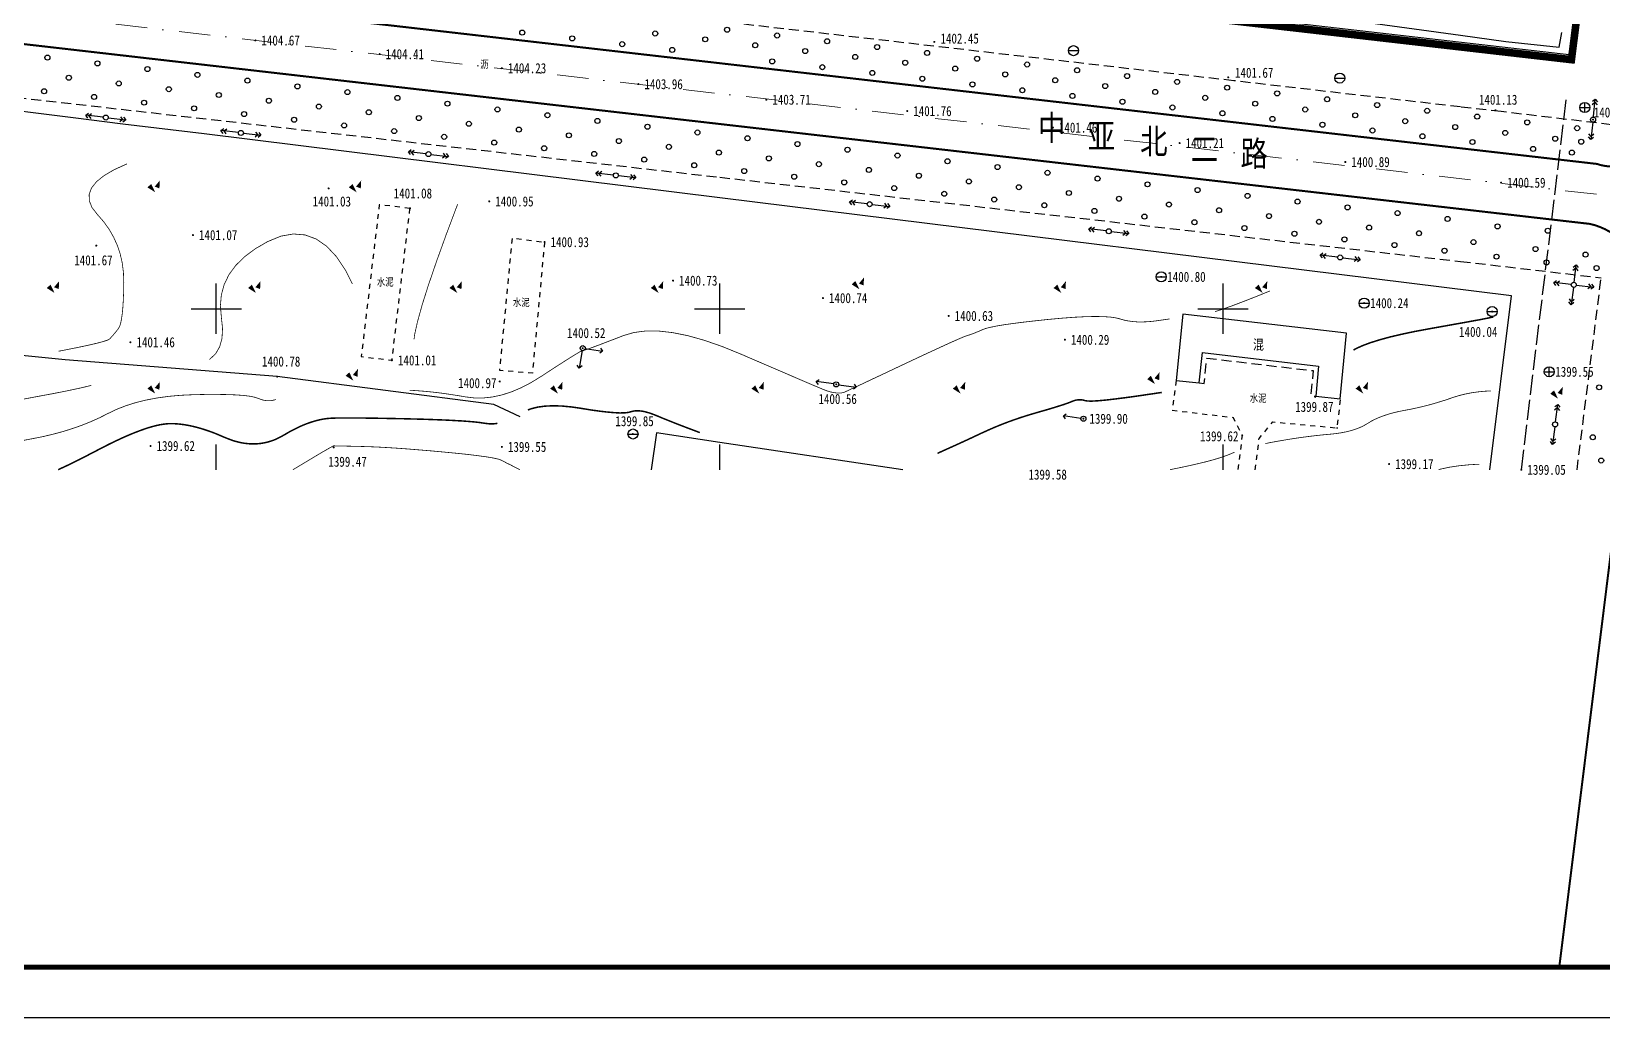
# Model space of a CAD drawing. Extents: x 496261 to 1768172, y 3738341 to 4579341.
# Drawn here: x 496863.3 to 497175.4, y 4378959.2 to 4379155.1 of the extents above; entities that cross this region are included whole.
import ezdxf
from ezdxf.enums import TextEntityAlignment as Align

# ---------------------------------------------------------------- set-up
doc = ezdxf.new("R2010")
doc.units = 0
doc.header["$MEASUREMENT"] = 0
for name, pattern in [('ACAD_ISO05W100', [34, 24, -3, 0.5, -3, 0.5, -3]), ('DASHDOT2', [0.5, 0.25, -0.125, 0, -0.125]), ('DIVIDE', [1.25, 0.5, -0.25, 0, -0.25, 0, -0.25]), ('X1', [5, 4, -1]), ('X5', [3, 2, -1]), ('X6', [2, 1, -1])]:
    doc.linetypes.add(name, pattern=pattern)
doc.layers.get('0').update_dxf_attribs({"color": 8, "linetype": 'CONTINUOUS'})
for name, color, linetype in [('DGX', 8, 'CONTINUOUS'), ('DLSS', 8, 'CONTINUOUS'), ('DMTZ', 8, 'CONTINUOUS'), ('GCD', 8, 'CONTINUOUS'), ('GXYZ', 8, 'CONTINUOUS'), ('JMD', 8, 'CONTINUOUS'), ('PUB_TEXT', 7, 'CONTINUOUS'), ('PUB_TITLE', 7, 'CONTINUOUS'), ('TK', 8, 'CONTINUOUS'), ('ZBTZ', 8, 'CONTINUOUS'), ('用地红线', 1, 'DIVIDE'), ('车行道', 5, 'CONTINUOUS')]:
    doc.layers.add(name, color=color, linetype=linetype)
doc.layers.add('道路红线', color=1, linetype='CONTINUOUS', lineweight=0)
doc.styles.add('HZ', font='', dxfattribs={"width": 0.8})
doc.styles.get('HZ').set_extended_font_data('SimSun')
doc.linetypes.add('10411', pattern='A,2,[150,AAA.SHX,S=1,R=0,X=0,Y=1],2,[151,AAA.SHX,S=1,R=0,X=0,Y=3],1e-11', length=4)
doc.linetypes.add('444', pattern='A,4.5,[145,AAA.SHX,S=1,R=0,X=0,Y=1],4.5,-0.5,[146,AAA.SHX,S=1,R=0,X=0,Y=0],-0.5', length=10)

# ---------------------------------------------------------------- blocks, each defined once
blk = doc.blocks.new('gc170')
at = {"linetype": 'Continuous'}
blk.add_circle((0, 0), 0.5, dxfattribs=at)
blk = doc.blocks.new('gc013a')
at = {"linetype": 'Continuous'}
blk.add_line((0.5, 0), (4, 0), dxfattribs=at)
at = {"linetype": 'Continuous', "flags": 128}
for points in [[(2.88, 0.5), (3.38, 0), (2.88, -0.5)], [(3.5, 0.5), (4, 0), (3.5, -0.5)]]:
    blk.add_lwpolyline(points, dxfattribs=at)
blk = doc.blocks.new('gc013b')
at = {"linetype": 'Continuous'}
blk.add_line((0.5, 0), (4, 0), dxfattribs=at)
at = {"linetype": 'Continuous', "flags": 128}
blk.add_lwpolyline([(3.5, 0.5), (4, 0), (3.5, -0.5)], dxfattribs=at)
blk = doc.blocks.new('GC042')
blk.add_line((-1, 0), (1, 0))
blk.add_circle((0, 0), 1)
blk = doc.blocks.new('GC200')
at = {"linetype": 'Continuous', "const_width": 0.2, "flags": 128}
blk.add_lwpolyline([(-0.1, 0, 1), (0.1, 0, 1)], format="xyb", close=True, dxfattribs=at)
blk = doc.blocks.new('gc090')
for points in [[(-1.02, 0.41, 1, 0, 0), (0.15, -0.9, 0, 0, 0)], [(1.07, 1.45, 0, 1, 0), (0.52, 0.05, 1, 1, 0)]]:
    blk.add_lwpolyline(points, format="xyseb")
blk = doc.blocks.new('gc043')
for p, q in [((-1, 0), (1, 0)), ((0, -1), (0, 1))]:
    blk.add_line(p, q)
blk.add_circle((0, 0), 1)

msp = doc.modelspace()

# ---------------------------------------------------------------- linework, layer by layer
at = {"layer": 'DGX', "color": 8, "linetype": 'Continuous'}
for points, const_width in [([(496733.36, 4379141.7, 0.000002), (496728.88, 4379138.16, 0.000366)], 0.15), ([(496955.85, 4379077.24, -0.014054), (496955.3, 4379077.16, -0.024984), (496954.99, 4379077.14, -0.002796), (496954.24, 4379077.14, -0.022713), (496954.14, 4379077.15, -0.006064), (496953.75, 4379077.19, -0.005398), (496953.32, 4379077.25, -0.005234), (496952.75, 4379077.33, 0.007824), (496952.37, 4379077.39, 0.005033), (496951.83, 4379077.45, 0.004092), (496951.17, 4379077.52, 0.002292), (496950.37, 4379077.59, 0.00279), (496949.72, 4379077.64, 0.001717), (496948.79, 4379077.71, 0.00202), (496948.01, 4379077.75, 0.00133), (496946.96, 4379077.81, 0.001528), (496946.05, 4379077.86, 0.001059), (496944.88, 4379077.91, 0.001195), (496943.84, 4379077.95, 0.000862), (496942.48, 4379078, 0.001068), (496941.38, 4379078.04, 0.000607), (496939.89, 4379078.08, 0.000729), (496938.66, 4379078.11, 0.000332), (496937.12, 4379078.15, 0.000425), (496935.92, 4379078.17, 0.000334), (496934.57, 4379078.2, 0.00039), (496933.41, 4379078.22, 0.000516), (496932.33, 4379078.24, 0.000466), (496931.13, 4379078.26, 0.000636), (496930.15, 4379078.27, 0.000567), (496929.06, 4379078.29, 0.000801), (496928.2, 4379078.29, 0.000704), (496927.22, 4379078.3, 0.001041), (496926.47, 4379078.3, 0.000896), (496925.6, 4379078.3, 0.001406), (496925.21, 4379078.3, 0.000546), (496924.2, 4379078.29, 0.002628), (496923.72, 4379078.28, 0.001865), (496923.03, 4379078.26, 0.011325), (496922.57, 4379078.23, 0.008323), (496921.95, 4379078.18, 0.012584), (496921.45, 4379078.11, 0.010223), (496920.83, 4379078, 0.008897), (496920.24, 4379077.87, 0.009321), (496919.68, 4379077.72, 0.008038), (496919.07, 4379077.54, 0.008444), (496918.49, 4379077.35, 0.007241), (496917.86, 4379077.12, 0.007619), (496917.27, 4379076.88, 0.006515), (496916.62, 4379076.6, 0.006861), (496916.01, 4379076.31, 0.005864), (496915.33, 4379075.97, 0.006509), (496914.72, 4379075.65, 0.008467), (496914.16, 4379075.33, -0.006012), (496913.39, 4379074.88, -0.006691), (496912.7, 4379074.51, -0.006978), (496912.02, 4379074.17, -0.02367), (496911.48, 4379073.93, -0.015707), (496910.63, 4379073.64, -0.016533), (496909.92, 4379073.45, -0.016403), (496909.2, 4379073.3, -0.016437), (496908.47, 4379073.2, -0.016547), (496907.75, 4379073.15, -0.015783), (496906.99, 4379073.15, -0.016116), (496906.26, 4379073.2, -0.014694), (496905.48, 4379073.29, -0.015198), (496904.74, 4379073.43, -0.013347), (496903.8, 4379073.66, -0.020319), (496903.19, 4379073.85, -0.005551), (496902.41, 4379074.14, -0.005357), (496901.61, 4379074.46, -0.004899), (496900.69, 4379074.85, 0.006944), (496900.05, 4379075.12, 0.005663), (496899.34, 4379075.4, 0.004979), (496898.54, 4379075.69, 0.005844), (496897.83, 4379075.93, 0.005539), (496897.08, 4379076.17, 0.006516), (496896.41, 4379076.36, 0.006174), (496895.69, 4379076.55, 0.007271), (496895.04, 4379076.7, 0.00689), (496894.35, 4379076.84, 0.008106), (496893.72, 4379076.95, 0.00769), (496893.06, 4379077.04, 0.009015), (496892.51, 4379077.1, 0.007491), (496891.84, 4379077.15, 0.011056), (496891.26, 4379077.17, 0.010574), (496890.67, 4379077.17, 0.015396), (496890.09, 4379077.13, 0.013763), (496889.44, 4379077.05, 0.011902), (496888.75, 4379076.94, 0.011627), (496888.04, 4379076.78, 0.007794), (496887.2, 4379076.56, 0.008883), (496886.47, 4379076.35, 0.006158), (496885.55, 4379076.04, 0.006944), (496884.74, 4379075.75, 0.004969), (496883.73, 4379075.36, 0.005546), (496882.83, 4379074.99, 0.004083), (496881.73, 4379074.52, 0.004514), (496880.75, 4379074.07, 0.003407), (496879.34, 4379073.4, 0.005673), (496878.5, 4379072.99, 0.000947), (496877.42, 4379072.43, 0.000764), (496876.08, 4379071.74, 0.001068), (496874.69, 4379071.02, -0.001475), (496873.68, 4379070.49, -0.00304), (496872.8, 4379070.04, -0.002005), (496871.46, 4379069.38, -0.002717), (496870.51, 4379068.92, -0.002432), (496869.44, 4379068.42, -0.003406), (496868.59, 4379068.03, -0.000021), (496868.58, 4379068.02, -0.000021)], 0.3)]:
    msp.add_lwpolyline(points, format="xyb", dxfattribs=dict(at, const_width=const_width))
for points, const_width in [([(496868.68, 4379091.56), (496869.56, 4379091.73), (496872.23, 4379092.26), (496874.46, 4379092.73), (496876.23, 4379093.14), (496877.55, 4379093.49), (496878.41, 4379093.78), (496878.82, 4379094), (496879.01, 4379094.21), (496879.2, 4379094.43), (496879.41, 4379094.66), (496879.62, 4379094.91), (496879.84, 4379095.17), (496880.07, 4379095.44), (496880.3, 4379095.74), (496880.55, 4379096.04), (496880.78, 4379096.46), (496880.99, 4379097.09), (496881.16, 4379097.92), (496881.31, 4379098.96), (496881.43, 4379100.22), (496881.52, 4379101.68), (496881.59, 4379103.35), (496881.62, 4379105.22), (496881.55, 4379107.17), (496881.32, 4379109.04), (496880.92, 4379110.83), (496880.35, 4379112.56), (496879.61, 4379114.2), (496878.71, 4379115.78), (496877.64, 4379117.28), (496876.4, 4379118.7), (496875.33, 4379120.07), (496874.77, 4379121.42), (496874.74, 4379122.72), (496875.21, 4379124), (496876.2, 4379125.25), (496877.71, 4379126.46), (496879.73, 4379127.64), (496882.26, 4379128.79)], 0.15), ([(496939.28, 4379093.92), (496939.39, 4379094.84), (496939.96, 4379097.4), (496940.86, 4379100.67), (496942.11, 4379104.63), (496943.71, 4379109.31), (496945.65, 4379114.69), (496947.94, 4379120.78)], 0.15), ([(496898.63, 4379089.94), (496898.72, 4379089.99), (496899.86, 4379091.06), (496900.66, 4379092.43), (496901.12, 4379094.08), (496901.24, 4379096.03), (496901.01, 4379098.26), (496900.81, 4379100.58), (496901, 4379102.77), (496901.57, 4379104.84), (496902.52, 4379106.79), (496903.86, 4379108.61), (496905.58, 4379110.31), (496907.69, 4379111.89), (496910.19, 4379113.34), (496912.81, 4379114.42), (496915.29, 4379114.86), (496917.64, 4379114.67), (496919.86, 4379113.85), (496921.94, 4379112.4), (496923.89, 4379110.32), (496925.7, 4379107.6), (496927.04, 4379104.92)], 0.15), ([(497098.41, 4379099.43), (497099.75, 4379099.86), (497101.72, 4379100.56), (497103.97, 4379101.41), (497106.5, 4379102.4), (497109.31, 4379103.54)], 0.15), ([(497125.9, 4379091.79), (497126.5, 4379092.13), (497127.8, 4379092.71), (497129.34, 4379093.28), (497131.14, 4379093.84), (497133.19, 4379094.4), (497135.49, 4379094.94), (497138.04, 4379095.48), (497140.84, 4379096), (497143.58, 4379096.49), (497145.97, 4379096.92), (497148.01, 4379097.28), (497149.69, 4379097.59), (497151.02, 4379097.83), (497151.99, 4379098.02), (497152.61, 4379098.14), (497152.88, 4379098.2), (497152.96, 4379098.23), (497153.06, 4379098.25), (497153.15, 4379098.27), (497153.25, 4379098.28), (497153.35, 4379098.29), (497153.46, 4379098.3), (497153.57, 4379098.3), (497153.68, 4379098.3)], 0.3), ([(497043.26, 4379071.27), (497043.55, 4379071.4), (497045.07, 4379072.09), (497046.56, 4379072.76), (497047.99, 4379073.41), (497049.38, 4379074.05), (497050.72, 4379074.68), (497052.02, 4379075.29), (497053.3, 4379075.87), (497054.6, 4379076.44), (497055.92, 4379076.98), (497057.27, 4379077.5), (497058.63, 4379077.99), (497060.02, 4379078.46), (497061.42, 4379078.9), (497062.84, 4379079.32), (497064.21, 4379079.71), (497065.44, 4379080.07), (497066.53, 4379080.4), (497067.49, 4379080.7), (497068.31, 4379080.96), (497068.99, 4379081.2), (497069.54, 4379081.4), (497069.95, 4379081.57), (497070.29, 4379081.7), (497070.63, 4379081.81), (497070.96, 4379081.88), (497071.3, 4379081.91), (497071.64, 4379081.92), (497071.97, 4379081.89), (497072.31, 4379081.83), (497072.64, 4379081.73), (497073.15, 4379081.66), (497073.99, 4379081.65), (497075.19, 4379081.72), (497076.72, 4379081.86), (497078.6, 4379082.08), (497080.82, 4379082.36), (497083.38, 4379082.72), (497086.29, 4379083.15), (497087.82, 4379083.37)], 0.3), ([(497108.38, 4379073.2), (497109.06, 4379073.35), (497110.49, 4379073.62), (497111.95, 4379073.87), (497113.38, 4379074.11), (497114.77, 4379074.32), (497116.13, 4379074.51), (497117.45, 4379074.68), (497118.74, 4379074.83), (497119.99, 4379074.96), (497121.21, 4379075.07), (497122.38, 4379075.19), (497123.48, 4379075.36), (497124.52, 4379075.56), (497125.49, 4379075.81), (497126.4, 4379076.1), (497127.24, 4379076.43), (497128.02, 4379076.81), (497128.73, 4379077.23), (497129.44, 4379077.66), (497130.21, 4379078.05), (497131.04, 4379078.42), (497131.93, 4379078.76), (497132.89, 4379079.07), (497133.9, 4379079.35), (497134.97, 4379079.6), (497136.1, 4379079.82), (497137.27, 4379080.04), (497138.43, 4379080.29), (497139.6, 4379080.56), (497140.78, 4379080.86), (497141.95, 4379081.18), (497143.14, 4379081.54), (497144.32, 4379081.91), (497145.51, 4379082.32), (497146.72, 4379082.71), (497147.98, 4379083.03), (497149.3, 4379083.29), (497150.67, 4379083.49), (497152.09, 4379083.62), (497153.24, 4379083.68)], 0.15), ([(496961.88, 4379079.88), (496962.53, 4379080.13), (496963.82, 4379080.45), (496965.25, 4379080.65), (496966.82, 4379080.72), (496968.53, 4379080.68), (496970.38, 4379080.51), (496972.36, 4379080.23), (496974.31, 4379079.91), (496976.07, 4379079.66), (496977.62, 4379079.48), (496978.96, 4379079.36), (496980.11, 4379079.3), (496981.06, 4379079.31), (496981.8, 4379079.39), (496982.34, 4379079.53), (496982.81, 4379079.66), (496983.33, 4379079.73), (496983.91, 4379079.73), (496984.54, 4379079.66), (496985.23, 4379079.52), (496985.98, 4379079.31), (496986.78, 4379079.03), (496987.63, 4379078.69), (496988.63, 4379078.27), (496989.87, 4379077.77), (496991.33, 4379077.19), (496993.04, 4379076.53), (496994.97, 4379075.8), (496996.06, 4379075.39)], 0.3)]:
    msp.add_lwpolyline(points, dxfattribs=dict(at, const_width=const_width))
at = {"layer": 'DGX', "color": 8, "linetype": 'Continuous', "const_width": 0.15}
for points, elevation in [([(497000, 4379092.67), (497000.52, 4379092.49), (497004.3, 4379090.95), (497007.98, 4379089.36), (497011.21, 4379087.97), (497013.98, 4379086.78), (497016.3, 4379085.78), (497018.16, 4379084.98), (497019.57, 4379084.39), (497020.53, 4379083.99), (497021.04, 4379083.79), (497021.31, 4379083.69), (497021.59, 4379083.6), (497021.86, 4379083.52), (497022.13, 4379083.45), (497022.4, 4379083.4), (497022.66, 4379083.35), (497022.92, 4379083.31), (497023.18, 4379083.28), (497023.44, 4379083.26), (497023.68, 4379083.25), (497023.91, 4379083.26), (497024.13, 4379083.27), (497024.33, 4379083.31), (497024.53, 4379083.35), (497024.71, 4379083.4), (497024.88, 4379083.47), (497025.21, 4379083.62), (497025.87, 4379083.93), (497026.85, 4379084.39), (497028.17, 4379085), (497029.81, 4379085.78), (497031.78, 4379086.7), (497034.08, 4379087.79), (497036.71, 4379089.03), (497039.34, 4379090.27), (497041.66, 4379091.35), (497043.68, 4379092.28), (497045.37, 4379093.06), (497046.76, 4379093.68), (497047.83, 4379094.15), (497048.6, 4379094.47), (497049.05, 4379094.63), (497049.35, 4379094.72), (497049.69, 4379094.83), (497050.05, 4379094.96), (497050.44, 4379095.1), (497050.85, 4379095.27), (497051.29, 4379095.45), (497051.76, 4379095.65), (497052.25, 4379095.87), (497052.9, 4379096.1), (497053.83, 4379096.33), (497055.04, 4379096.58), (497056.54, 4379096.83), (497058.32, 4379097.08), (497060.39, 4379097.34), (497062.74, 4379097.61), (497065.37, 4379097.89), (497068.02, 4379098.13), (497070.42, 4379098.31), (497072.56, 4379098.42), (497074.46, 4379098.47), (497076.1, 4379098.44), (497077.49, 4379098.36), (497078.63, 4379098.2), (497079.52, 4379097.98), (497080.31, 4379097.75), (497081.14, 4379097.58), (497082.03, 4379097.46), (497082.96, 4379097.39), (497083.94, 4379097.38), (497084.97, 4379097.42), (497086.05, 4379097.51), (497087.18, 4379097.66), (497088.31, 4379097.83), (497089.38, 4379097.98)], 1400.5), ([(496938.39, 4379083.81), (496939.74, 4379083.73), (496941.27, 4379083.61), (496942.84, 4379083.46), (496944.45, 4379083.27), (496946.09, 4379083.04), (496947.78, 4379082.78), (496949.49, 4379082.49), (496951.25, 4379082.28), (496953.04, 4379082.27), (496954.86, 4379082.47), (496956.71, 4379082.87), (496958.59, 4379083.47), (496960.51, 4379084.28), (496962.46, 4379085.29), (496964.44, 4379086.5), (496966.32, 4379087.73), (496967.96, 4379088.79), (496969.36, 4379089.69), (496970.52, 4379090.42), (496971.44, 4379090.98), (496972.12, 4379091.38), (496972.56, 4379091.62), (496972.76, 4379091.69), (496972.96, 4379091.72), (496973.39, 4379091.85), (496974.06, 4379092.08), (496974.96, 4379092.41), (496976.09, 4379092.83), (496977.45, 4379093.35), (496979.05, 4379093.96), (496980.88, 4379094.67), (496982.95, 4379095.28), (496985.27, 4379095.58), (496987.83, 4379095.58), (496990.63, 4379095.26), (496993.68, 4379094.65), (496996.98, 4379093.72), (497000, 4379092.67)], 1400.5), ([(496861.19, 4379081.95), (496864.43, 4379082.56), (496867.58, 4379083.14), (496870.42, 4379083.7), (496872.94, 4379084.24), (496875.14, 4379084.76)], 1401), ([(496861.25, 4379073.76), (496863.34, 4379074.16), (496865.44, 4379074.57), (496867.48, 4379075.05), (496869.46, 4379075.58), (496871.38, 4379076.18), (496873.23, 4379076.83), (496875.03, 4379077.55), (496876.77, 4379078.33), (496878.44, 4379079.17), (496880.14, 4379079.99), (496881.97, 4379080.71), (496883.92, 4379081.33), (496886, 4379081.85), (496888.19, 4379082.27), (496890.51, 4379082.59), (496892.96, 4379082.81), (496895.52, 4379082.93), (496898.02, 4379082.98), (496900.27, 4379082.98), (496902.25, 4379082.95), (496903.98, 4379082.88), (496905.45, 4379082.77), (496906.67, 4379082.62), (496907.63, 4379082.42), (496908.33, 4379082.19), (496908.89, 4379081.97), (496909.45, 4379081.82), (496910, 4379081.74), (496910.53, 4379081.72), (496911.05, 4379081.77), (496911.56, 4379081.89), (496911.82, 4379081.99)], 1400.5), ([(496915.22, 4379068.02), (496916.3, 4379068.67), (496918.11, 4379069.76), (496919.64, 4379070.67), (496920.91, 4379071.42), (496921.91, 4379072), (496922.64, 4379072.42), (496923.1, 4379072.67), (496923.3, 4379072.76), (496923.44, 4379072.76), (496923.75, 4379072.75), (496924.23, 4379072.74), (496924.88, 4379072.73), (496925.7, 4379072.71), (496926.7, 4379072.69), (496927.86, 4379072.66), (496929.19, 4379072.63), (496930.68, 4379072.58), (496932.31, 4379072.51), (496934.08, 4379072.41), (496936, 4379072.29), (496938.05, 4379072.14), (496940.25, 4379071.96), (496942.59, 4379071.77), (496945.07, 4379071.54), (496947.48, 4379071.31), (496949.62, 4379071.09), (496951.47, 4379070.87), (496953.05, 4379070.66), (496954.35, 4379070.47), (496955.36, 4379070.28), (496956.1, 4379070.1), (496956.56, 4379069.93), (496956.99, 4379069.71), (496957.62, 4379069.38), (496958.47, 4379068.96), (496959.53, 4379068.42), (496960.32, 4379068.02)], 1399.5), ([(497089.43, 4379068.02), (497091.31, 4379068.4), (497093.33, 4379068.83), (497095.16, 4379069.25), (497096.8, 4379069.65), (497098.25, 4379070.05), (497099.5, 4379070.43), (497100.57, 4379070.8), (497101.45, 4379071.15), (497102.27, 4379071.5)], 1399.5), ([(497142.8, 4379068.02), (497143.2, 4379068.14), (497144.92, 4379068.51), (497146.84, 4379068.8), (497148.98, 4379069.01), (497150.88, 4379069.11)], 1399)]:
    msp.add_lwpolyline(points, dxfattribs=dict(at, elevation=elevation))
at = {"layer": 'DLSS', "color": 8, "linetype": 'Continuous', "const_width": 0.4, "flags": 128}
for points in [[(496500, 4379194.13), (497000, 4379136.71)], [(496877.59, 4379162.84), (497000, 4379148.79)], [(497000, 4379148.79), (497147.14, 4379131.89)], [(497000, 4379136.71), (497147.14, 4379119.82)], [(497147.14, 4379131.89), (497174.24, 4379128.78)], [(497147.14, 4379119.82), (497172.87, 4379116.86)]]:
    msp.add_lwpolyline(points, dxfattribs=at)
at = {"layer": 'DLSS', "linetype": 'Continuous', "const_width": 0.4, "flags": 128}
for points, elevation in [([(496500, 4379194.13), (497000, 4379136.71)], -23.72), ([(496877.59, 4379162.84), (497000, 4379148.79)], -23.72), ([(497000, 4379148.79), (497147.14, 4379131.89)], -23.72), ([(497000, 4379136.71), (497147.14, 4379119.82)], -23.72), ([(497147.14, 4379131.89), (497174.24, 4379128.78)], -23.72), ([(497147.14, 4379119.82), (497172.87, 4379116.86)], -23.72), ([(497183.39, 4379102.66), (497166.84, 4378969.65)], 1376.12)]:
    msp.add_lwpolyline(points, dxfattribs=dict(at, elevation=elevation))
at = {"layer": 'DLSS', "color": 8, "linetype": 'X5', "flags": 128}
for points, elevation in [([(497102.15, 4379145.29), (497000, 4379157.09)], 1400.29), ([(497147.14, 4379140.1), (497102.15, 4379145.29)], 1400.29), ([(497155.26, 4379139.16), (497147.14, 4379140.1)], 1400.29), ([(497180.15, 4379136.22), (497155.26, 4379139.16)], 1400.29), ([(497170.32, 4379068.02), (497175.11, 4379106.16)], 1391.6)]:
    msp.add_lwpolyline(points, dxfattribs=dict(at, elevation=elevation))
for points in [[(496833.41, 4379145.06), (497000, 4379126.13)], [(497000, 4379126.13), (497147.14, 4379109.41)], [(497147.14, 4379109.41), (497175.11, 4379106.16)]]:
    msp.add_lwpolyline(points, dxfattribs=at)
at = {"layer": 'DLSS', "color": 8, "linetype": 'Continuous', "const_width": 0.4, "elevation": 1400.7, "flags": 128}
msp.add_lwpolyline([(497174.24, 4379128.78, 0.106318), (497178.41, 4379128.29, 0.103478), (497182.54, 4379129.55, 0.102853), (497185.8, 4379132.34, 0.051291), (497186.94, 4379134.17, 0.051291)], format="xyb", dxfattribs=at)
at = {"layer": 'DLSS', "linetype": 'Continuous', "const_width": 0.4, "elevation": 1376.98, "flags": 128}
msp.add_lwpolyline([(497174.24, 4379128.78, 0.106318), (497178.41, 4379128.29, 0.103478), (497182.54, 4379129.55, 0.102853), (497185.8, 4379132.34, 0.051291), (497186.94, 4379134.17, 0.051291)], format="xyb", dxfattribs=at)
at = {"layer": 'DLSS', "color": 8, "linetype": 'X6', "flags": 128}
for points, elevation in [([(496938.47, 4379119.95), (496932.38, 4379120.68), (496928.79, 4379090.51), (496934.89, 4379089.76)], 1401.08), ([(496965.2, 4379113.25), (496962.78, 4379087.17), (496956.31, 4379087.75), (496958.83, 4379114.1)], 1400.93)]:
    msp.add_lwpolyline(points, close=True, dxfattribs=dict(at, elevation=elevation))
at = {"layer": 'DLSS', "color": 8, "linetype": 'Continuous', "const_width": 0.4, "flags": 128}
msp.add_lwpolyline([(497183.39, 4379102.66, 0.099733), (497182.73, 4379107.96, 0.099733), (497180.08, 4379112.59, 0.079056), (497176.81, 4379115.3, 0.079056), (497172.87, 4379116.86)], format="xyb", dxfattribs=at)
at = {"layer": 'DLSS', "linetype": 'Continuous', "const_width": 0.4, "flags": 128}
msp.add_lwpolyline([(497183.39, 4379102.66, 0.099733), (497182.73, 4379107.96, 0.099733), (497180.08, 4379112.59, 0.079056), (497176.81, 4379115.3, 0.079056), (497172.87, 4379116.86)], format="xyb", dxfattribs=at)
at = {"layer": 'DLSS', "color": 8, "linetype": 'X6', "flags": 128}
for points in [[(497090.68, 4379085.77), (497089.87, 4379079.84), (497102, 4379078.41), (497103.79, 4379074.86), (497102.93, 4379068.02)], [(497106.36, 4379068.02), (497107.16, 4379074.21), (497109.85, 4379077.53), (497122.69, 4379076.33), (497122.69, 4379076.33), (497123.34, 4379082.07)]]:
    msp.add_lwpolyline(points, dxfattribs=at)
at = {"layer": 'DMTZ', "color": 8, "linetype": '10411', "flags": 128}
for points, elevation in [([(497000, 4379169.37), (497028.57, 4379171.14), (497059.44, 4379166.89), (497084.26, 4379163.14), (497108.17, 4379158.25), (497127.31, 4379157.05), (497147.14, 4379154.33)], 1410.67), ([(497147.14, 4379154.33), (497156.16, 4379153.09), (497166.75, 4379151.99), (497167.32, 4379154.89)], 1410.67), ([(496960.38, 4379078.54), (496955.11, 4379080.98), (496912.09, 4379086.52), (496870, 4379089.84), (496845.42, 4379092.32)], 1400.68)]:
    msp.add_lwpolyline(points, dxfattribs=dict(at, elevation=elevation))
at = {"layer": 'GXYZ', "color": 8, "linetype": 'X1', "flags": 128}
msp.add_lwpolyline([(497159.25, 4379068.02), (497168.24, 4379141.96)], dxfattribs=at)
at = {"layer": 'JMD', "color": 8, "linetype": '444', "flags": 128}
for points in [[(497000, 4379122.07), (496897.6, 4379134.76), (496881.42, 4379136.69), (496871.54, 4379137.93), (496852.5, 4379140.3), (496729.91, 4379153.29)], [(497152.96, 4379068.02), (497157.32, 4379102.56), (497000, 4379122.07)]]:
    msp.add_lwpolyline(points, dxfattribs=at)
at = {"layer": 'JMD', "color": 8, "linetype": 'Continuous', "flags": 128}
msp.add_lwpolyline([(497118.4, 4379082.63), (497123.28, 4379082.08), (497124.51, 4379095.16), (497092.02, 4379098.94), (497090.68, 4379085.77), (497095.27, 4379085.25), (497095.88, 4379091.28), (497118.97, 4379088.56)], close=True, dxfattribs=at)
at = {"layer": 'JMD', "color": 8, "linetype": 'X5', "flags": 128}
msp.add_lwpolyline([(497095.27, 4379085.25), (497096.25, 4379085.14), (497096.76, 4379090.19), (497117.9, 4379087.7), (497117.42, 4379082.74), (497118.4, 4379082.63)], dxfattribs=at)
at = {"layer": 'JMD', "color": 8, "linetype": 'Continuous', "flags": 128}
for points in [[(497000, 4379073.45), (496987.44, 4379075.33), (496986.37, 4379068.02)], [(497036.36, 4379068.02), (497000, 4379073.45)]]:
    msp.add_lwpolyline(points, dxfattribs=at)
at = {"layer": 'PUB_TITLE'}
msp.add_lwpolyline([(496260.59, 4378959.16), (497449.59, 4378959.16), (497449.59, 4379800.16), (496260.59, 4379800.16)], close=True, dxfattribs=at)
at = {"layer": 'PUB_TITLE', "const_width": 1}
msp.add_lwpolyline([(496285.59, 4378969.16), (497439.59, 4378969.16), (497439.59, 4379790.16), (496285.59, 4379790.16)], close=True, dxfattribs=at)
at = {"layer": 'TK', "color": 8, "linetype": 'Continuous'}
for p, q in [((496900, 4379095), (496900, 4379105)), ((497000, 4379095), (497000, 4379105)), ((497100, 4379095), (497100, 4379105)), ((496895, 4379100), (496905, 4379100)), ((496995, 4379100), (497005, 4379100)), ((497095, 4379100), (497105, 4379100)), ((496900, 4379068.02), (496900, 4379073.02)), ((497000, 4379068.02), (497000, 4379073.02)), ((497100, 4379068.02), (497100, 4379073.02))]:
    msp.add_line(p, q, dxfattribs=at)
at = {"layer": '用地红线', "color": 1, "linetype": 'ACAD_ISO05W100', "ltscale": 0.4}
for p, q in [((496425.36, 4379214.75, 1400.7), (497174.24, 4379128.78, 1400.7)), ((497174.24, 4379128.78, 1400.7), (497176.3, 4379128.32, 1400.7))]:
    msp.add_line(p, q, dxfattribs=at)
at = {"layer": '用地红线', "color": 1, "linetype": 'DIVIDE', "ltscale": 15, "const_width": 1.5, "elevation": 1400.7}
msp.add_lwpolyline([(497214.38, 4379517.07), (496699.16, 4379622.03), (496480.56, 4379666.65), (496441.99, 4379232.97), (497169.2, 4379149.49), (497215.28, 4379514.34), (497215.3, 4379514.78), (497215.3, 4379515.31), (497214.62, 4379516.67)], close=True, dxfattribs=at)
at = {"layer": '车行道', "color": 5}
msp.add_line((496692.53, 4379205.22, 1400.7), (497169.31, 4379150.48, 1400.7), dxfattribs=at)
at = {"layer": '车行道', "color": 5, "elevation": 1400.7}
msp.add_lwpolyline([(496692.53, 4379205.22), (497169.31, 4379150.48)], dxfattribs=at)
at = {"layer": '道路红线', "linetype": 'DASHDOT2', "ltscale": 25}
msp.add_line((496379.36, 4379214, 688.49), (497330.23, 4379104.83, 688.49), dxfattribs=at)

# ---------------------------------------------------------------- block references
at = {"layer": 'GCD', "color": 8, "linetype": 'Continuous'}
for p in [(496907.76, 4379153.31, 1404.67), (497042.62, 4379153.03, 1402.45), (496932.44, 4379150.59, 1404.41), (496956.72, 4379147.8, 1404.23), (497101.01, 4379145.98, 1401.67), (496983.85, 4379144.63, 1403.96), (497009.26, 4379141.55, 1403.71), (497154.11, 4379139.45, 1401.13), (497037.25, 4379139.28, 1401.76), (497173.5, 4379137.59, 1401.48), (497066.19, 4379136, 1401.46), (497091.36, 4379132.91, 1401.2), (497124.28, 4379129.16, 1400.89), (496922.31, 4379123.91, 1401.03), (497155.23, 4379125.05, 1400.59), (496954.21, 4379121.33, 1400.94), (496938.47, 4379119.95, 1401.08), (496895.36, 4379114.64, 1401.07), (496876.15, 4379112.55, 1401.67), (496965.2, 4379113.25, 1400.93), (496990.73, 4379105.59, 1400.72), (497087.71, 4379106.34, 1400.8), (497020.51, 4379102.12, 1400.74), (497128.02, 4379101.12, 1400.24), (497153.45, 4379099.44, 1400.04), (497045.49, 4379098.58, 1400.63), (496882.94, 4379093.35, 1401.45), (497068.57, 4379093.84, 1400.29), (496934.89, 4379089.76, 1401.01), (496972.78, 4379092.17, 1400.52), (496912.09, 4379086.52, 1400.78), (497164.79, 4379087.49, 1399.55), (496956.31, 4379085.55, 1400.97), (497023.15, 4379084.98, 1400.56), (497118.29, 4379082.49, 1399.87), (497072.25, 4379078.15, 1399.9), (496982.77, 4379075.11, 1399.85), (497103.79, 4379074.86, 1399.62), (496886.93, 4379072.74, 1399.62), (496923.31, 4379072.45, 1399.47), (496956.73, 4379072.56, 1399.55), (497132.98, 4379069.14, 1399.17), (497159.25, 4379068.01, 1399.05)]:
    msp.add_blockref('GC200', p, dxfattribs=at)
at = {"layer": 'GXYZ', "color": 8, "linetype": 'Continuous'}
for name, p in [('GC042', (497070.28, 4379151.28, 1402.14)), ('GC042', (497123.17, 4379145.84, 1401.78)), ('gc043', (497171.84, 4379139.99, 1401.44)), ('gc170', (496878.03, 4379137.99)), ('gc170', (497173.5, 4379137.59)), ('gc170', (496904.89, 4379134.94)), ('gc170', (496942.13, 4379130.72)), ('gc170', (496979.37, 4379126.5)), ('gc170', (497029.79, 4379120.78)), ('gc170', (497077.29, 4379115.4)), ('gc170', (497123.26, 4379110.19)), ('GC042', (497087.71, 4379106.34, 1400.8)), ('gc170', (497169.66, 4379104.75)), ('gc170', (497169.66, 4379104.75)), ('GC042', (497128.02, 4379101.12, 1400.24)), ('GC042', (497153.45, 4379099.44, 1400.04)), ('gc170', (496972.78, 4379092.17)), ('gc043', (497164.79, 4379087.49, 1399.55)), ('gc170', (497023.15, 4379084.98)), ('gc170', (497072.25, 4379078.15)), ('gc170', (497165.95, 4379077.02)), ('GC042', (496982.77, 4379075.11, 1399.85))]:
    msp.add_blockref(name, p, dxfattribs=at)
for name, p, rotation in [('gc013a', (497173.51, 4379137.69, 1401.48), 84.14841394221226), ('gc013a', (496878.03, 4379137.99), 173.5323152689208), ('gc013a', (496878.03, 4379137.99), 353.5323152689207), ('gc013a', (497173.5, 4379137.59), 263.3343012649868), ('gc013a', (496904.89, 4379134.94), 173.5323152689208), ('gc013a', (496904.89, 4379134.94), 353.5323152689207), ('gc013a', (496942.13, 4379130.72), 173.5323152689208), ('gc013a', (496942.13, 4379130.72), 353.5323152689207), ('gc013a', (496979.37, 4379126.5), 173.5323152689208), ('gc013a', (496979.37, 4379126.5), 353.5323152689207), ('gc013a', (497029.79, 4379120.78), 173.5323152689208), ('gc013a', (497029.79, 4379120.78), 353.5323152689207), ('gc013a', (497077.29, 4379115.4), 173.5323152689208), ('gc013a', (497077.29, 4379115.4), 353.5323152689207), ('gc013a', (497123.26, 4379110.19), 173.5323152689208), ('gc013a', (497123.26, 4379110.19), 353.5323152689207), ('gc013a', (497169.66, 4379104.75), 83.33430126498689), ('gc013a', (497169.66, 4379104.75), 173.5323152689208), ('gc013a', (497169.66, 4379104.75), 262.3870897085704), ('gc013a', (497169.66, 4379104.75), 353.7999171361979), ('gc013b', (496972.78, 4379092.17), 260.2196619597335), ('gc013b', (496972.78, 4379092.17), 351.8772234274664), ('gc013b', (497023.15, 4379084.98), 171.8772234274664), ('gc013b', (497023.15, 4379084.98), 352.0862871908642), ('gc013a', (497165.95, 4379077.02), 82.38708970857041), ('gc013b', (497072.25, 4379078.15), 172.0862871908642), ('gc013a', (497165.95, 4379077.02), 262.8260612033819)]:
    msp.add_blockref(name, p, dxfattribs=dict(at, rotation=rotation))
at = {"layer": 'ZBTZ', "color": 8, "linetype": 'Continuous'}
for p, rotation in [((496960.78, 4379154.86), 353.4348483655157), ((496987.19, 4379154.69), 353.3326252150445), ((497001.47, 4379155.44), 353.3927434784629), ((496970.71, 4379153.71), 353.4348483655157), ((496980.65, 4379152.57), 353.4348483655157), ((496997.13, 4379153.53), 353.3326252150445), ((497007.06, 4379152.36), 353.3326252150445), ((497011.4, 4379154.29), 353.3927434784629), ((497021.34, 4379153.14), 353.3927434784629), ((497031.27, 4379151.99), 353.3927434784629), ((496866.44, 4379149.91), 353.4257022873043), ((496876.37, 4379148.76), 353.4257022873043), ((496990.58, 4379151.43), 353.4348483655157), ((497010.45, 4379149.14), 353.4348483655157), ((497016.99, 4379151.2), 353.3326252150445), ((497026.92, 4379150.04), 353.3326252150445), ((497036.85, 4379148.88), 353.3326252150445), ((497041.2, 4379150.83), 353.3927434784629), ((497051.14, 4379149.68), 353.3927434784629), ((497061.07, 4379148.53), 353.3927434784629), ((496870.7, 4379145.91), 353.4241549976628), ((496886.31, 4379147.62), 353.4257022873043), ((496896.24, 4379146.47), 353.4257022873043), ((496906.17, 4379145.33), 353.4257022873043), ((497020.39, 4379148), 353.4348483655157), ((497030.32, 4379146.85), 353.4348483655157), ((497040.25, 4379145.71), 353.4348483655157), ((497046.79, 4379147.72), 353.3326252150445), ((497056.72, 4379146.56), 353.3326252150445), ((497066.65, 4379145.4), 353.3326252150445), ((497071, 4379147.38), 353.3927434784629), ((497080.94, 4379146.23), 353.3927434784629), ((496865.78, 4379143.21), 353.5002548479811), ((496880.63, 4379144.76), 353.4241549976628), ((496890.57, 4379143.62), 353.4241549976628), ((496900.5, 4379142.47), 353.4241549976628), ((496916.11, 4379144.18), 353.4257022873043), ((496926.04, 4379143.04), 353.4257022873043), ((497050.19, 4379144.57), 353.4348483655157), ((497060.12, 4379143.42), 353.4348483655157), ((497070.06, 4379142.28), 353.4348483655157), ((497076.58, 4379144.24), 353.3326252150445), ((497086.52, 4379143.08), 353.3326252150445), ((497090.87, 4379145.08), 353.3927434784629), ((497100.8, 4379143.93), 353.3927434784629), ((497110.74, 4379142.78), 353.3927434784629), ((496875.71, 4379142.08), 353.5002548479811), ((496885.65, 4379140.95), 353.5002548479811), ((496895.58, 4379139.82), 353.5002548479811), ((496910.44, 4379141.33), 353.4241549976628), ((496920.37, 4379140.18), 353.4241549976628), ((496935.98, 4379141.89), 353.4257022873043), ((496945.91, 4379140.75), 353.4257022873043), ((496955.85, 4379139.6), 353.4257022873043), ((497079.99, 4379141.14), 353.4348483655157), ((497089.93, 4379139.99), 353.4348483655157), ((497096.45, 4379141.91), 353.3326252150445), ((497106.38, 4379140.75), 353.3326252150445), ((497116.31, 4379139.59), 353.3326252150445), ((497120.67, 4379141.63), 353.3927434784629), ((497130.61, 4379140.48), 353.3927434784629), ((497140.54, 4379139.33), 353.3927434784629), ((496905.52, 4379138.68), 353.5002548479811), ((496915.45, 4379137.55), 353.5002548479811), ((496925.39, 4379136.42), 353.5002548479811), ((496930.3, 4379139.04), 353.4241549976628), ((496940.24, 4379137.89), 353.4241549976628), ((496950.17, 4379136.75), 353.4241549976628), ((496965.78, 4379138.46), 353.4257022873043), ((496975.71, 4379137.31), 353.4257022873043), ((496985.65, 4379136.17), 353.4257022873043), ((497099.86, 4379138.85), 353.4348483655157), ((497109.79, 4379137.71), 353.4348483655157), ((497119.73, 4379136.56), 353.4348483655157), ((497126.25, 4379138.43), 353.3326252150445), ((497136.18, 4379137.27), 353.3326252150445), ((497146.11, 4379136.11), 353.3326252150445), ((497150.47, 4379138.18), 353.3927434784629), ((497160.41, 4379137.03), 353.3927434784629), ((496935.33, 4379135.29), 353.5002548479811), ((496945.26, 4379134.16), 353.5002548479811), ((496955.2, 4379133.02), 353.5002548479811), ((496960.11, 4379135.6), 353.4241549976628), ((496970.04, 4379134.46), 353.4241549976628), ((496979.97, 4379133.31), 353.4241549976628), ((496995.58, 4379135.02), 353.4257022873043), ((497005.52, 4379133.88), 353.4257022873043), ((497129.66, 4379135.42), 353.4348483655157), ((497139.6, 4379134.28), 353.4348483655157), ((497149.53, 4379133.13), 353.4348483655157), ((497156.04, 4379134.95), 353.3326252150445), ((497165.98, 4379133.79), 353.3326252150445), ((497170.34, 4379135.88), 353.3927434784629), ((497171.16, 4379133.18), 353.3326252150445), ((496965.13, 4379131.89), 353.5002548479811), ((496975.07, 4379130.76), 353.5002548479811), ((496989.91, 4379132.17), 353.4241549976628), ((496999.84, 4379131.02), 353.4241549976628), ((496999.84, 4379131.02), 353.4241549976628), ((497009.78, 4379129.88), 353.4241549976628), ((497015.45, 4379132.73), 353.4257022873043), ((497025.39, 4379131.59), 353.4257022873043), ((497035.32, 4379130.44), 353.4257022873043), ((497161.57, 4379131.75), 353.4348483655157), ((497169.29, 4379131.02), 353.4348483655157), ((496985, 4379129.63), 353.5002548479811), ((496994.94, 4379128.5), 353.5002548479811), ((497004.88, 4379127.36), 353.5002548479811), ((497019.71, 4379128.73), 353.4241549976628), ((497029.65, 4379127.58), 353.4241549976628), ((497045.25, 4379129.3), 353.4257022873043), ((497055.19, 4379128.15), 353.4257022873043), ((497065.12, 4379127.01), 353.4257022873043), ((497014.81, 4379126.23), 353.5002548479811), ((497024.75, 4379125.1), 353.5002548479811), ((497034.68, 4379123.97), 353.5002548479811), ((497039.58, 4379126.44), 353.4241549976628), ((497049.51, 4379125.29), 353.4241549976628), ((497059.45, 4379124.15), 353.4241549976628), ((497075.06, 4379125.86), 353.4257022873043), ((497084.99, 4379124.72), 353.4257022873043), ((497094.93, 4379123.58), 353.4257022873043), ((497044.62, 4379122.84), 353.5002548479811), ((497054.55, 4379121.7), 353.5002548479811), ((497064.49, 4379120.57), 353.5002548479811), ((497069.38, 4379123), 353.4241549976628), ((497079.32, 4379121.86), 353.4241549976628), ((497089.25, 4379120.71), 353.4241549976628), ((497104.86, 4379122.43), 353.4257022873043), ((497114.79, 4379121.29), 353.4257022873043), ((497074.43, 4379119.44), 353.5002548479811), ((497084.36, 4379118.31), 353.5002548479811), ((497099.19, 4379119.57), 353.4241549976628), ((497109.12, 4379118.42), 353.4241549976628), ((497119.05, 4379117.28), 353.4241549976628), ((497124.73, 4379120.14), 353.4257022873043), ((497134.66, 4379119), 353.4257022873043), ((497144.6, 4379117.85), 353.4257022873043), ((497094.3, 4379117.18), 353.5002548479811), ((497104.23, 4379116.04), 353.5002548479811), ((497114.17, 4379114.91), 353.5002548479811), ((497128.99, 4379116.13), 353.4241549976628), ((497138.92, 4379114.99), 353.4241549976628), ((497154.53, 4379116.36), 355.0309099070925), ((497164.49, 4379115.5), 355.0309099070925), ((497124.1, 4379113.78), 353.5002548479811), ((497134.04, 4379112.65), 353.5002548479811), ((497143.98, 4379111.52), 353.5002548479811), ((497149.74, 4379113.24), 173.6018737859174), ((497162.07, 4379111.86), 173.6018737859174), ((497154.32, 4379110.35), 353.5002548479811), ((497164.25, 4379109.22), 353.5002548479811), ((497172.01, 4379110.75), 173.6018737859174), ((497174.19, 4379108.09), 353.5002548479811), ((497174.7, 4379084.39), 82.75531198641447), ((497173.44, 4379074.47), 82.75531198641447), ((497175.11, 4379069.84), 82.8379815786478)]:
    msp.add_blockref('gc170', p, dxfattribs=dict(at, rotation=rotation))
for p in [(496887.71, 4379124.04), (496927.71, 4379124.04), (496867.71, 4379104.04), (496907.71, 4379104.04), (496947.71, 4379104.04), (496987.71, 4379104.04), (497027.6, 4379104.77), (497067.71, 4379104.04), (497107.71, 4379104.04), (496927.07, 4379086.61), (497086.31, 4379085.94), (496887.71, 4379084.04), (496967.71, 4379084.04), (497007.71, 4379084.04), (497047.71, 4379084.04), (497127.71, 4379084.04), (497166.39, 4379083.03)]:
    msp.add_blockref('gc090', p, dxfattribs=at)

# ---------------------------------------------------------------- texts
at = {"layer": 'DLSS', "color": 8, "linetype": 'Continuous', "style": 'HZ', "width": 0.8}
for s, p in [('沥', (496953.27, 4379148.58)), ('水泥', (496933.55, 4379105.36)), ('水泥', (496960.58, 4379101.3)), ('水泥', (497106.96, 4379082.27))]:
    msp.add_text(s, height=1.5, dxfattribs=at).set_placement(p, align=Align.MIDDLE)
at = {"layer": 'GCD', "color": 8, "linetype": 'Continuous', "style": 'HZ', "width": 0.8}
for s, p in [('1404.67', (496908.96, 4379153.31, 1404.67)), ('1402.45', (497043.86, 4379153.69, 1402.45)), ('1404.41', (496933.64, 4379150.59, 1404.41)), ('1404.23', (496957.92, 4379147.8, 1404.23)), ('1401.67', (497102.37, 4379146.9, 1401.67)), ('1403.96', (496985.05, 4379144.63, 1403.96)), ('1403.71', (497010.46, 4379141.55, 1403.71)), ('1401.76', (497038.45, 4379139.28, 1401.76)), ('1401.13', (497150.83, 4379141.54, 1401.13)), ('1401.49', (497173.64, 4379139.01, 1401.48)), ('1401.46', (497067.39, 4379136, 1401.46)), ('1401.21', (497092.56, 4379132.91, 1401.2)), ('1400.89', (497125.48, 4379129.16, 1400.89)), ('1400.59', (497156.43, 4379125.05, 1400.59)), ('1401.03', (496919.14, 4379121.32, 1401.03)), ('1401.08', (496935.24, 4379122.92, 1401.08)), ('1400.95', (496955.41, 4379121.33, 1400.94)), ('1401.07', (496896.56, 4379114.64, 1401.07)), ('1400.93', (496966.4, 4379113.25, 1400.93)), ('1401.67', (496871.78, 4379109.63, 1401.67)), ('1400.73', (496991.93, 4379105.59, 1400.72)), ('1400.80', (497088.91, 4379106.34, 1400.8)), ('1400.74', (497021.71, 4379102.12, 1400.74)), ('1400.63', (497046.69, 4379098.58, 1400.63)), ('1400.24', (497129.22, 4379101.12, 1400.24)), ('1400.52', (496969.68, 4379095.18, 1400.52)), ('1400.04', (497146.88, 4379095.41, 1400.04)), ('1401.46', (496884.14, 4379093.35, 1401.45)), ('1400.29', (497069.77, 4379093.84, 1400.29)), ('1400.78', (496909.07, 4379089.52, 1400.78)), ('1401.01', (496936.09, 4379089.76, 1401.01)), ('1399.55', (497165.99, 4379087.49, 1399.55)), ('1400.97', (496948.03, 4379085.23, 1400.97)), ('1400.56', (497019.62, 4379082.08, 1400.56)), ('1399.87', (497114.31, 4379080.51, 1399.87)), ('1399.85', (496979.28, 4379077.67, 1399.85)), ('1399.90', (497073.45, 4379078.15, 1399.9)), ('1399.62', (497095.43, 4379074.67, 1399.62)), ('1399.62', (496888.13, 4379072.74, 1399.62)), ('1399.55', (496957.93, 4379072.56, 1399.55)), ('1399.47', (496922.27, 4379069.61, 1399.47)), ('1399.58', (497061.34, 4379067.06, 1399.58)), ('1399.17', (497134.18, 4379069.14, 1399.17)), ('1399.05', (497160.45, 4379068.01, 1399.05))]:
    msp.add_text(s, height=2, dxfattribs=at).set_placement(p, align=Align.MIDDLE_LEFT)
at = {"layer": 'JMD', "color": 8, "linetype": 'Continuous', "style": 'HZ', "width": 0.8}
msp.add_text('混', height=2, dxfattribs=at).set_placement((497107.03, 4379092.89), align=Align.MIDDLE)
at = {"layer": 'PUB_TEXT', "style": 'HZ', "width": 0.8}
for s, p in [('中', (497065.96, 4379136.04, -1424.42)), ('亚', (497075.83, 4379134.4)), ('北', (497086.25, 4379133.31)), ('二', (497096.28, 4379131.74)), ('路', (497106.18, 4379130.93))]:
    msp.add_text(s, height=5, dxfattribs=at).set_placement(p, align=Align.MIDDLE)

doc.saveas('drawing.dxf')
